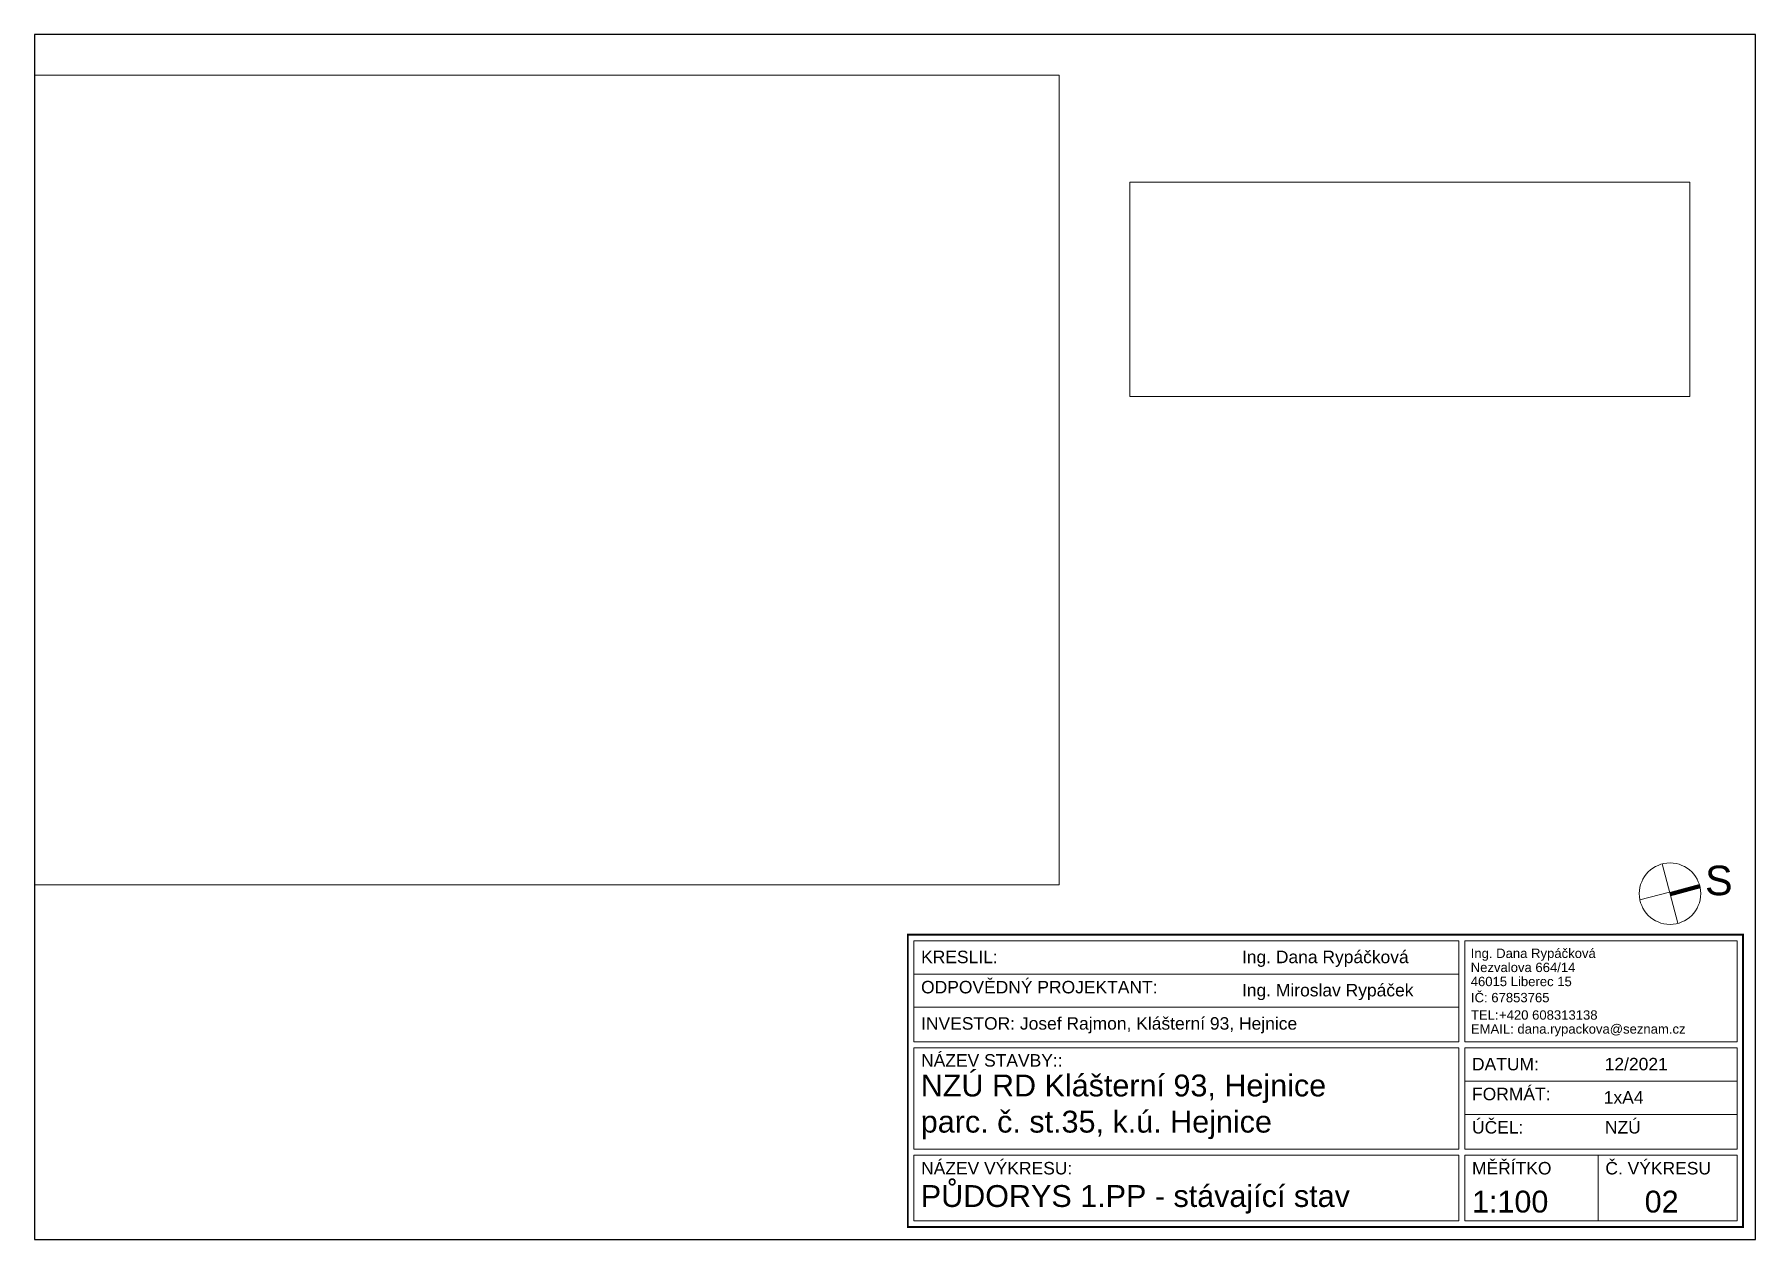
# Paper-space layout '1.PPs' of a CAD drawing. Header units: millimetres. Extents: x 0 to 291, y 0 to 204.
import ezdxf

# ---------------------------------------------------------------- set-up
doc = ezdxf.new("R2010")
doc.units = ezdxf.units.MM
doc.layers.add('netisknout', color=200, linetype='Continuous', lineweight=9, plot=False)
doc.layers.add('tenka', color=6, linetype='Continuous', lineweight=15)
doc.styles.get("Standard").update_dxf_attribs({"font": 'arial.ttf'})

psp = doc.layouts.new('1.PPs')

# ---------------------------------------------------------------- linework, layer by layer
at = {"transparency": 33554687}
psp.add_lwpolyline([(0.01, 0), (290.7, 0), (290.7, 203.53), (0.01, 203.53)], close=True, dxfattribs=at)
at = {"layer": 'tenka', "transparency": 33554687}
for points in [[(277.58, 53.43), (274.91, 63.43)], [(276.17, 58.69), (271.17, 57.36)], [(240.57, 50.47), (240.57, 33.37), (148.53, 33.37), (148.53, 50.47), (240.57, 50.47)], [(148.53, 44.85), (240.57, 44.85)], [(240.57, 39.24), (148.53, 39.24)], [(148.53, 32.36), (148.53, 15.26), (240.57, 15.26), (240.57, 32.36), (148.53, 32.36)], [(241.58, 32.36), (287.57, 32.36), (287.57, 15.26), (241.58, 15.26), (241.58, 32.36)], [(241.58, 26.75), (287.57, 26.75)], [(287.57, 21.13), (241.58, 21.13)], [(148.53, 14.25), (148.53, 3.15), (240.57, 3.15), (240.57, 14.25), (148.53, 14.25)], [(241.58, 14.25), (241.58, 3.15), (287.57, 3.15), (287.57, 14.25), (241.58, 14.25)], [(264.1, 14.25), (264.1, 3.15)]]:
    psp.add_lwpolyline(points, dxfattribs=at)
at = {"layer": 'tenka', "transparency": 33554687, "const_width": 0.714}
psp.add_lwpolyline([(276.27, 58.33), (281.28, 59.69)], dxfattribs=at)
at = {"layer": 'tenka', "transparency": 33554687, "const_width": 0.316, "flags": 128}
psp.add_lwpolyline([(147.52, 51.48), (288.58, 51.48), (288.58, 2.14), (147.52, 2.14), (147.52, 51.48)], dxfattribs=at)
at = {"layer": 'tenka', "transparency": 33554687}
psp.add_lwpolyline([(241.58, 50.47), (287.57, 50.47), (287.57, 33.37), (241.58, 33.37)], close=True, dxfattribs=at)
psp.add_circle((276.25, 58.42), 5.19, dxfattribs=at)

# ---------------------------------------------------------------- texts
at = {"layer": 'tenka', "transparency": 33554687, "attachment_point": 1}
for s, width, heights, insert, char_height in [('S', 2720, [0], (282.17, 63.15), 4.99), ('KRESLIL:', 2720, [0], (149.76, 48.79), 2.109), ('Ing. Dana Rypáčková', 2720, [0], (203.95, 48.79), 2.1087), ('Nezvalova 664/14', 2720, [0], (242.59, 46.76), 1.5815), ('Ing. Dana Rypáčková', 2720, [0], (242.59, 49.14), 1.5815), ('ODPOVĚDNÝ PROJEKTANT:', 4451.522, [0], (149.76, 43.69), 2.1087), ('46015 Liberec 15', 2720, [0], (242.59, 44.38), 1.5815), ('Ing. Miroslav Rypáček', 3113.161, [0], (203.95, 43.18), 2.1087), ('IČ: 67853765', 2720, [0], (242.63, 41.66), 1.5815), ('\\pi-4.74461,l6.32615,t6.32615;TEL:^I+420 608313138', 2720, [0], (241.04, 38.72), 1.5815), ('INVESTOR: Josef Rajmon, Klášterní 93, Hejnice', 8635.009, [0], (149.76, 37.56), 2.1087), ('\\pi-4.74461,l6.32615,t6.32615;EMAIL: dana.rypackova@seznam.cz', 3189.3609, [0], (241.04, 36.36), 1.5815), ('NÁZEV STAVBY::', 2720, [0], (149.76, 31.32), 2.1087), ('DATUM:', 2720, [0], (242.81, 30.69), 2.109), ('12/2021', 2720, [0], (265.22, 30.69), 2.109), ('NZÚ RD Klášterní 93, Hejnice', 8548.4228, [19.76], (149.71, 27.87), 3.6903), ('FORMÁT:', 2720, [0], (242.81, 25.64), 2.109), ('1xA4', 2720, [0], (265.06, 25.07), 2.109), ('parc. č. st.35, k.ú. Hejnice', 8548.4228, [5.84], (149.71, 21.76), 3.6903), ('ÚČEL:', 2720, [0], (242.81, 20.02), 2.109), ('NZÚ', 2720, [0], (265.26, 20.02), 2.109), ('NÁZEV VÝKRESU:', 2720, [0], (149.76, 13.11), 2.1087), ('MĚŘÍTKO', 2720, [0], (242.81, 13.11), 2.109), ('Č. VÝKRESU', 2720, [0], (265.33, 13.11), 2.109), ('PŮDORYS 1.PP - stávající stav', 2720, [0], (149.71, 9.2), 3.6903), ('1:100', 2720, [0], (242.81, 8.26), 3.69), ('02', 2720, [0], (271.97, 8.26), 3.69)]:
    psp.add_mtext_dynamic_manual_height_columns(s, width=width, gutter_width=12.5, heights=heights, dxfattribs=dict(at, insert=insert, char_height=char_height))

# ---------------------------------------------------------------- viewports
at = {"layer": 'netisknout', "linetype": 'Continuous', "view_target_point": (51478.3, 11586.85)}
psp.add_viewport(center=(86.54, 128.27), size=(173.08, 136.7096), view_center_point=(-207366.34, -90637.08), view_height=13670.9596, dxfattribs=at)
psp.add_viewport(center=(232.28, 160.48), size=(94.58, 36.1552), view_center_point=(-186272.62, -91524.5), view_height=3615.5161, status=3, dxfattribs=at)

doc.saveas('drawing.dxf')
